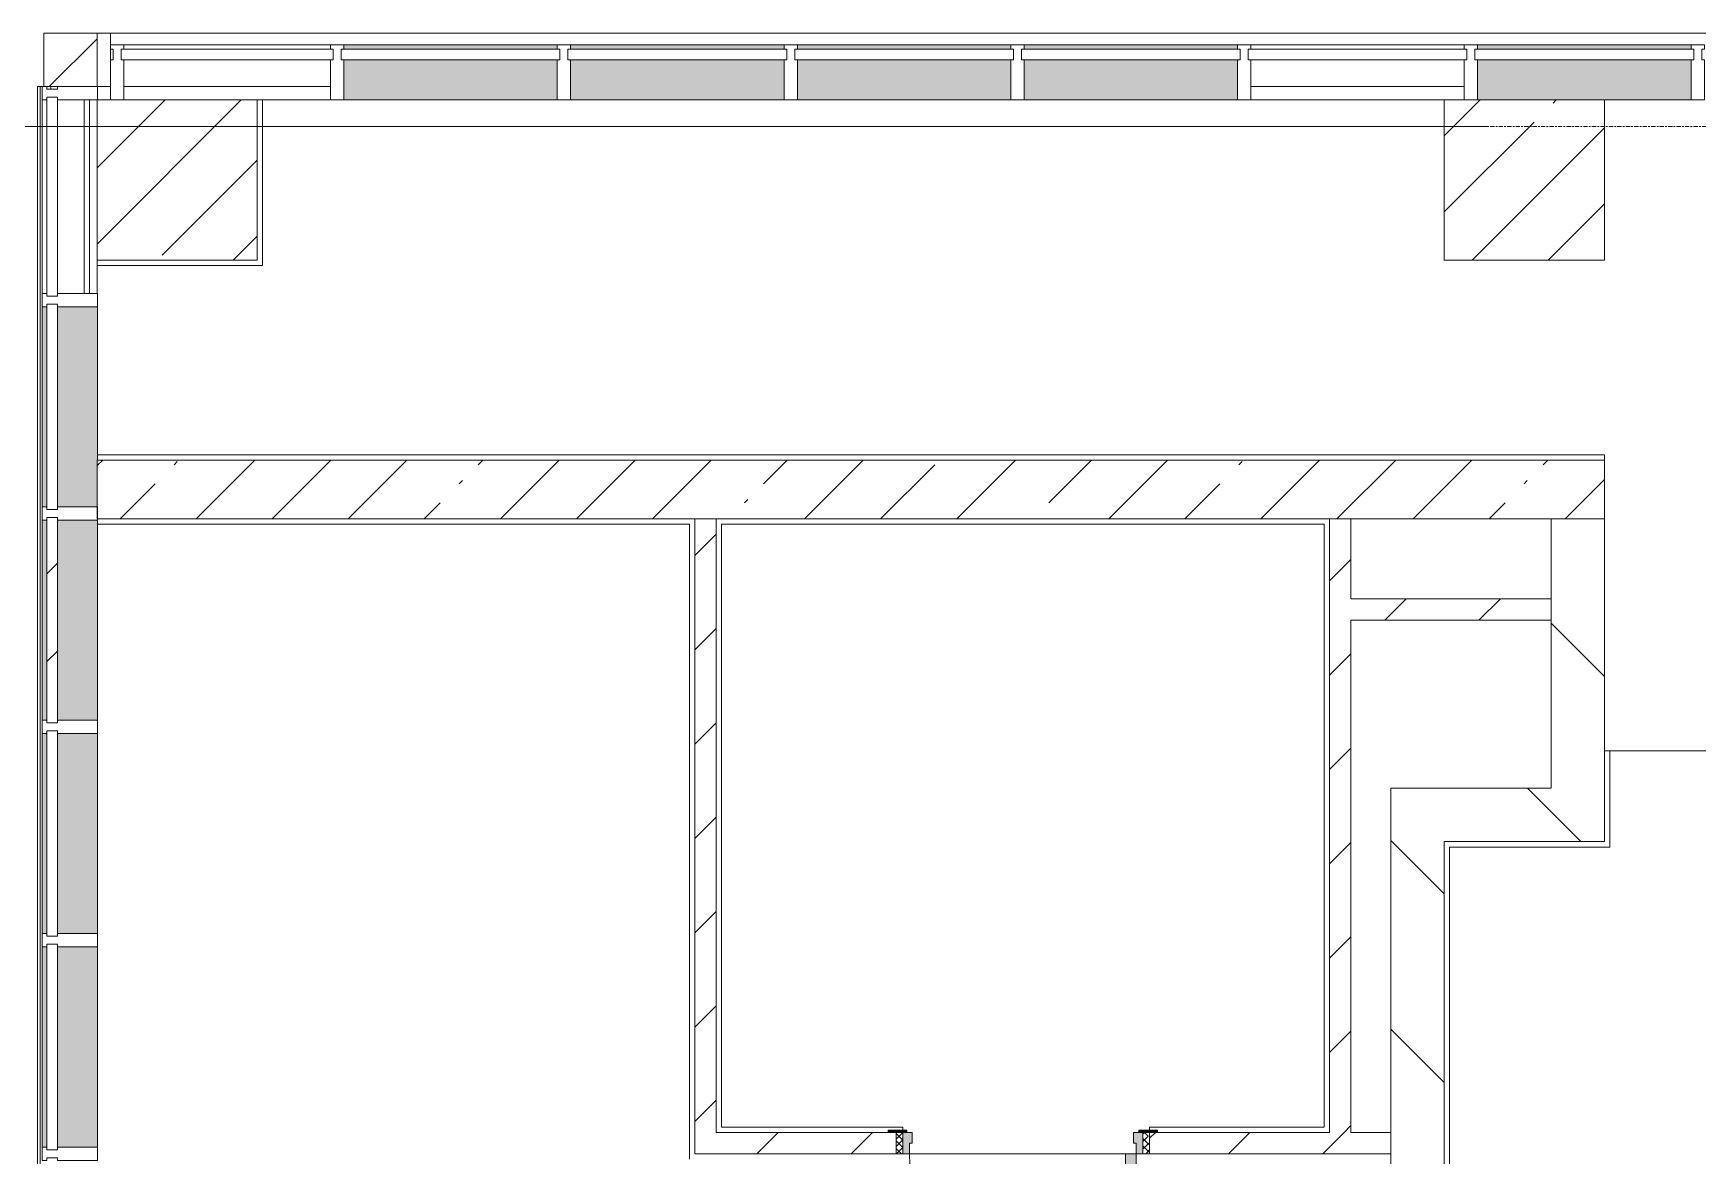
# Model space of a CAD drawing. Header units: millimetres. Extents: x 35928 to 232966, y -8553 to 29000.
# Drawn here: x 109777 to 116016, y 23143 to 27350 of the extents above; entities that cross this region are included whole.
import ezdxf

# ---------------------------------------------------------------- set-up
doc = ezdxf.new("R2010")
doc.units = ezdxf.units.MM
doc.linetypes.add('200_ШТРИХ__ш1_п0_6_', pattern=[800, 500, -300])
doc.linetypes.add('Осевая', pattern=[31.75, 6.35, -4.7625, 15.875, -4.7625])
for name, color, linetype, lineweight in [('A-DETL-MBND-1', 7, '200_ШТРИХ__ш1_п0_6_', 9), ('A-GLAZ-CURT-3', 7, 'Continuous', 5), ('A-GLAZ-CWMG-3', 7, 'Continuous', 5), ('A-WALL', 7, 'Continuous', 9), ('A-WALL-4', 7, 'Continuous', 5), ('I-WALL-5', 7, 'Continuous', 5), ('S-COLS-3', 7, 'Continuous', 5), ('Оси', 7, 'Continuous', 9), ('Оси-2', 7, 'Осевая', 9)]:
    doc.layers.add(name, color=color, linetype=linetype, lineweight=lineweight)
for name, color, linetype, lineweight, true_color in [('A-DOOR-1', 7, 'Continuous', 5, 0xaaaaaa), ('A-DOOR-2', 7, 'Continuous', 5, 0xe2e2e2), ('A-DOOR-FRAM-1', 7, 'Continuous', 5, 0xe2e2e2), ('A-DOOR-FRAM-2', 7, 'Continuous', 5, 0xaaaaaa), ('A-FLOR-1', 7, 'Continuous', 5, 0xaaaaaa), ('A-GLAZ-CWMG-4', 7, 'Continuous', 5, 0x383e42)]:
    doc.layers.add(name, color=color, linetype=linetype, lineweight=lineweight, true_color=true_color)
pattern_1 = [(45, (105956.37, 0), (-176.7767, 176.7767), [])]
pattern_2 = [(135, (105956.37, 0), (-353.553, -353.553), [])]

# ---------------------------------------------------------------- blocks, each defined once
blk = doc.blocks.new('Системная панель - Стекло - 40мм-23999081-1_11_2_птичка')
at = {"layer": 'A-GLAZ-CURT-3'}
for p, q in [((372.5, 40), (-372.5, 40)), ((-372.5, 40), (-372.5, 0)), ((-372.5, 0), (372.5, 0)), ((372.5, 0), (372.5, 40))]:
    blk.add_line(p, q, dxfattribs=at)
blk = doc.blocks.new('Системная панель - Стекло - 40мм-23998914-1_11_2_птичка')
at = {"layer": 'A-GLAZ-CURT-3'}
for p, q in [((385, 40), (-385, 40)), ((-385, 40), (-385, 0)), ((-385, 0), (385, 0)), ((385, 0), (385, 40))]:
    blk.add_line(p, q, dxfattribs=at)
blk = doc.blocks.new('Прямоугольный импост - Импост структурный с накладкой - 160мм-22858573-1_11_2_птичка')
at = {"layer": 'A-GLAZ-CWMG-3'}
for p, q in [((3854.1, 26375.1), (3854.1, 27100.1)), ((4011.1, 26375.1), (4011.1, 27100.1))]:
    blk.add_line(p, q, dxfattribs=at)
blk = doc.blocks.new('Прямоугольный импост - Импост структурный с накладкой - 190мм-23186010-1_11_2_птичка')
at = {"layer": 'A-GLAZ-CWMG-4'}
for points in [[(3861.1, 23175.1), (3871.1, 23175.1), (3871.1, 23925.1), (3854.1, 23925.1), (3854.1, 23175.1)], [(4031.1, 23175.1), (4061.1, 23175.1), (4060, 23925.1), (3911.1, 23925.1), (3911.1, 23175.1), (4006.1, 23175.1)]]:
    blk.add_hatch(color=256, dxfattribs=at).paths.add_polyline_path(points)
at = {"layer": 'A-GLAZ-CWMG-3'}
for p, q in [((3854.1, 23175.1), (3854.1, 23925.1)), ((4061.1, 23175.1), (4061.1, 23925.1))]:
    blk.add_line(p, q, dxfattribs=at)
blk = doc.blocks.new('Прямоугольный импост - Импост структурный с накладкой - 190мм-22862231-1_11_2_птичка')
at = {"layer": 'A-GLAZ-CWMG-3'}
for p, q in [((0, 17), (-50, 17)), ((-50, 17), (-50, 0)), ((-50, 0), (-40, 0)), ((-40, 0), (-40, -40)), ((-10, -40), (-10, 0)), ((-10, 0), (-0.1, 0)), ((0, 11.1), (0, 17)), ((-40, -40), (-50, -40)), ((-50, -40), (-50, -190)), ((-0.1, -40), (-10, -40)), ((-50, -190), (0, -190))]:
    blk.add_line(p, q, dxfattribs=at)
blk = doc.blocks.new('Прямоугольный импост - Импост структурный с накладкой - 190мм-22862219-1_11_2_птичка')
at = {"layer": 'A-GLAZ-CWMG-3'}
for p, q in [((-25, 0), (-25, 17)), ((-25, 17), (25, 17)), ((-15, 0), (-25, 0)), ((-15, -40), (-15, 0)), ((25, 0), (15, 0)), ((15, 0), (15, -40)), ((25, 17), (25, 0)), ((-25, -190), (-25, -40)), ((-25, -40), (-15, -40)), ((15, -40), (25, -40)), ((25, -40), (25, -190)), ((25, -190), (-25, -190))]:
    blk.add_line(p, q, dxfattribs=at)
blk = doc.blocks.new('Системная панель - Стекло - 40мм-V71-1_11_2_птичка')
at = {"layer": 'A-GLAZ-CURT-3'}
h = blk.add_hatch(dxfattribs=at)
h.set_pattern_fill('FP_112', color=256, style=0, pattern_type=2)
h.set_pattern_definition([(135, (23850.1, -4371.1), (-1414.21, -1414.21), [1000, -3000]), (135, (24350.1, -5371.1), (-1414.21, -1414.21), [3000, -1000]), (135, (24850.1, -3371.1), (-1414.21, -1414.21), [1000, -3000])])
h.paths.add_polyline_path([(385, 40), (-385, 38.9), (-385, 0), (385, 0), (385, 38.9)])
for p, q in [((385, 40), (-385, 40)), ((-385, 40), (-385, 0)), ((-385, 0), (385, 0)), ((385, 0), (385, 40))]:
    blk.add_line(p, q, dxfattribs=at)
blk = doc.blocks.new('Системная панель - Стекло - 40мм-22856066-1_11_2_птичка')
at = {"layer": 'A-GLAZ-CURT-3'}
for p, q in [((397.5, 0), (-397.5, 0)), ((-397.5, 0), (-397.5, -40)), ((397.5, -40), (397.5, 0)), ((-397.5, -40), (397.5, -40))]:
    blk.add_line(p, q, dxfattribs=at)
blk = doc.blocks.new('Системная панель - Стекло - 40мм-22856067-1_11_2_птичка')
at = {"layer": 'A-GLAZ-CURT-3'}
h = blk.add_hatch(dxfattribs=at)
h.set_pattern_fill('FP_113', color=256, style=0, pattern_type=2)
h.set_pattern_definition([(45, (-9285, -26790), (-1414.21, 1414.21), [1000, -3000]), (45, (-10285, -27290), (-1414.21, 1414.21), [3000, -1000]), (45, (-8285, -27790), (-1414.21, 1414.21), [1000, -3000])])
h.paths.add_polyline_path([(386, -40), (410, -40), (410, 0), (-410, 0), (-410, -40), (-400, -40)])
for p, q in [((410, 0), (-410, 0)), ((-410, 0), (-410, -40)), ((-410, -40), (410, -40)), ((410, -40), (410, 0))]:
    blk.add_line(p, q, dxfattribs=at)
blk = doc.blocks.new('Прямоугольный импост - Импост структурный с накладкой - 160мм-22794257-1_11_2_птичка')
at = {"layer": 'A-GLAZ-CWMG-3'}
for p, q in [((4935, 27307), (4160, 27307)), ((4935, 27150), (4160, 27150))]:
    blk.add_line(p, q, dxfattribs=at)
blk = doc.blocks.new('Прямоугольный импост - Импост структурный с накладкой - 160мм-20149069-1_11_2_птичка')
at = {"layer": 'A-GLAZ-CWMG-3'}
for p, q in [((9185, 27307), (8385, 27307)), ((9185, 27150), (8385, 27150))]:
    blk.add_line(p, q, dxfattribs=at)
blk = doc.blocks.new('Прямоугольный импост - Импост структурный с накладкой - 190мм-20153675-1_11_2_птичка')
at = {"layer": 'A-GLAZ-CWMG-3'}
for p, q in [((-50, 190), (-50, 40)), ((0, 40), (0, 190)), ((-50, 40), (-40, 40)), ((-40, 0), (-50, 0)), ((-50, 0), (-50, -17)), ((-40, 40), (-40, 0)), ((-10, 0), (-10, 40)), ((-10, 40), (0, 40)), ((0, 0), (-10, 0)), ((0, -17), (0, 0)), ((-50, -17), (0, -17))]:
    blk.add_line(p, q, dxfattribs=at)
blk = doc.blocks.new('Прямоугольный импост - Импост структурный с накладкой - 190мм-20153693-1_11_2_птичка')
at = {"layer": 'A-GLAZ-CWMG-3'}
for p, q in [((-25, 40), (-25, 190)), ((-25, 190), (25, 190)), ((25, 190), (25, 40)), ((-15, 40), (-25, 40)), ((-25, -17), (-25, 0)), ((-25, 0), (-15, 0)), ((-15, 0), (-15, 40)), ((15, 40), (15, 0)), ((25, 40), (15, 40)), ((15, 0), (25, 0)), ((25, 0), (25, -17)), ((25, -17), (-25, -17))]:
    blk.add_line(p, q, dxfattribs=at)
blk = doc.blocks.new('Системная панель - Стекло - 40мм-V87-1_11_2_птичка')
at = {"layer": 'A-GLAZ-CURT-3'}
h = blk.add_hatch(dxfattribs=at)
h.set_pattern_fill('FP_121', color=256, style=0, pattern_type=2)
h.set_pattern_definition([(135, (24650.1, -4371.1), (-1414.21, -1414.21), [1000, -3000]), (135, (25150.1, -5371.1), (-1414.21, -1414.21), [3000, -1000]), (135, (25650.1, -3371.1), (-1414.21, -1414.21), [1000, -3000])])
h.paths.add_polyline_path([(385, 15), (385, 40), (-385, 38.9), (-385, 0), (385, 0)])
for p, q in [((385, 40), (-385, 40)), ((-385, 40), (-385, 0)), ((-385, 0), (385, 0)), ((385, 0), (385, 40))]:
    blk.add_line(p, q, dxfattribs=at)
blk = doc.blocks.new('Прямоугольный импост - Импост структурный с накладкой - 190мм-V88-1_11_2_птичка')
at = {"layer": 'A-GLAZ-CWMG-3'}
for p, q in [((-25, 0), (-25, 17)), ((-25, 17), (25, 17)), ((-15, 0), (-25, 0)), ((-15, -40), (-15, 0)), ((25, 0), (15, 0)), ((15, 0), (15, -40)), ((25, 17), (25, 0)), ((-25, -190), (-25, -40)), ((-25, -40), (-15, -40)), ((15, -40), (25, -40)), ((25, -40), (25, -190)), ((25, -190), (-25, -190))]:
    blk.add_line(p, q, dxfattribs=at)
blk = doc.blocks.new('Системная панель - Стекло - 40мм-V89-1_11_2_птичка')
at = {"layer": 'A-GLAZ-CURT-3'}
for p, q in [((410, 0), (-410, 0)), ((-410, 0), (-410, -40)), ((-410, -40), (410, -40)), ((410, -40), (410, 0))]:
    blk.add_line(p, q, dxfattribs=at)
blk = doc.blocks.new('Прямоугольный импост - Импост структурный с накладкой - 190мм-23186023-1_11_2_птичка')
at = {"layer": 'A-GLAZ-CWMG-4'}
for points in [[(10035, 27290), (10035, 27307), (9235, 27307), (9235, 27290)], [(9235, 27100), (10035, 27100), (10035, 27250), (9235, 27250), (9235, 27150)]]:
    blk.add_hatch(color=256, dxfattribs=at).paths.add_polyline_path(points)
at = {"layer": 'A-GLAZ-CWMG-3'}
for p, q in [((10035, 27307), (9235, 27307)), ((10035, 27100), (9710, 27100))]:
    blk.add_line(p, q, dxfattribs=at)
blk = doc.blocks.new('Прямоугольный импост - Импост структурный с накладкой - 190мм-V90-1_11_2_птичка')
at = {"layer": 'A-GLAZ-CWMG-3'}
for p, q in [((-25, 40), (-25, 190)), ((25, 190), (25, 40)), ((-15, 40), (-25, 40)), ((-25, -17), (-25, 0)), ((-25, 0), (-15, 0)), ((-15, 0), (-15, 40)), ((15, 40), (15, 0)), ((25, 40), (15, 40)), ((15, 0), (25, 0)), ((25, 0), (25, -17)), ((25, -17), (-25, -17))]:
    blk.add_line(p, q, dxfattribs=at)
blk = doc.blocks.new('Системная панель - Стекло - 40мм-V91-1_11_2_птичка')
at = {"layer": 'A-GLAZ-CURT-3'}
for p, q in [((410, 0), (-410, 0)), ((-410, 0), (-410, -40)), ((-410, -40), (410, -40)), ((410, -40), (410, 0))]:
    blk.add_line(p, q, dxfattribs=at)
blk = doc.blocks.new('Прямоугольный импост - Импост структурный с накладкой - 190мм-V92-1_11_2_птичка')
at = {"layer": 'A-GLAZ-CWMG-4'}
for points in [[(8241.5, 27290), (8335, 27290), (8335, 27307), (7535, 27307), (7535, 27290)], [(8241.5, 27100), (8335, 27100), (8335, 27250), (7535, 27250), (7535, 27100)]]:
    blk.add_hatch(color=256, dxfattribs=at).paths.add_polyline_path(points)
at = {"layer": 'A-GLAZ-CWMG-3'}
for p, q in [((8335, 27307), (7535, 27307)), ((8335, 27100), (7535, 27100))]:
    blk.add_line(p, q, dxfattribs=at)
blk = doc.blocks.new('Системная панель - Стекло - 40мм-V120-1_11_2_птичка')
at = {"layer": 'A-GLAZ-CURT-3'}
for p, q in [((410, 0), (-410, 0)), ((-410, 0), (-410, -40)), ((-410, -40), (410, -40)), ((410, -40), (410, 0))]:
    blk.add_line(p, q, dxfattribs=at)
blk = doc.blocks.new('Системная панель - Стекло - 40мм-V121-1_11_2_птичка')
at = {"layer": 'A-GLAZ-CURT-3'}
for p, q in [((410, 0), (-410, 0)), ((-410, 0), (-410, -40)), ((-410, -40), (410, -40)), ((410, -40), (410, 0))]:
    blk.add_line(p, q, dxfattribs=at)
blk = doc.blocks.new('110_Дверь_СКБ_1Ст_Внутренняя1 - Д-8т 950x2100h_СУ-31746493-1_11_2_птичка')
at = {"layer": 'A-DOOR-1'}
h = blk.add_hatch(dxfattribs=at)
h.set_pattern_fill('FP_94', color=256, style=0, pattern_type=2)
h.set_pattern_definition([(135, (1826.41, 104.685), (-14.14214, -14.14214), []), (225, (1826.41, 104.685), (14.14214, -14.14214), [])])
h.paths.add_polyline_path([(462.5, 40), (462.5, -40), (487.5, -40), (487.5, 40)])
at = {"layer": 'A-DOOR-2'}
h = blk.add_hatch(color=256, dxfattribs=at)
h.paths.add_polyline_path([(-412.5, 40), (-437.5, 40), (-437.5, -40), (-402.5, -40), (-402.5, 0), (-412.5, 0)])
h.paths.add_polyline_path([(437.5, 40), (437.5, 0), (427.5, 0), (427.5, -40), (462.5, -40), (462.5, 40)])
at = {"layer": 'A-DOOR-FRAM-1'}
for points in [[(-412.5, 890), (-412.5, 40), (-372.5, 40), (-372.5, 890)], [(-462.5, -40), (-492.5, -40), (-492.5, -48), (-422.5, -48), (-422.5, -40), (-456.7, -40)], [(456.5, -40), (447.5, -40), (447.5, -48), (517.5, -48), (517.5, -40), (462.5, -40)]]:
    blk.add_hatch(color=256, dxfattribs=at).paths.add_polyline_path(points)
at = {"layer": 'A-DOOR-FRAM-2'}
h = blk.add_hatch(dxfattribs=at)
h.set_pattern_fill('FP_95', color=256, style=0, pattern_type=2)
h.set_pattern_definition([(45, (-296.384, 104.685), (-14.1421, 14.1421), []), (135, (-296.384, 104.685), (-14.1421, -14.1421), [])])
h.paths.add_polyline_path([(-462.5, 40), (-456.7, -40), (-437.5, -40), (-437.5, 40)])
at = {"layer": 'A-DOOR-1'}
for p, q in [((-412.5, 890), (-412.5, 40)), ((-372.5, 890), (-412.5, 890)), ((-372.5, 40), (-372.5, 890)), ((-412.5, 40), (-372.5, 40))]:
    blk.add_line(p, q, dxfattribs=at)
blk.add_arc((-412.5, 40), 850, 360, 90, dxfattribs=at)
at = {"layer": 'A-DOOR-FRAM-2'}
for p, q in [((-437.5, 40), (-462.5, 40)), ((-462.5, 40), (-462.5, -40)), ((-412.5, 40), (-437.5, 40)), ((-437.5, 40), (-437.5, -40)), ((-437.5, -40), (-437.5, 40)), ((-412.5, 0), (-412.5, 40)), ((-402.5, 0), (-412.5, 0)), ((-402.5, -40), (-402.5, 0)), ((437.5, 0), (427.5, 0)), ((427.5, 0), (427.5, -40)), ((437.5, 40), (437.5, 0)), ((462.5, 40), (437.5, 40)), ((462.5, -40), (462.5, 40)), ((487.5, 40), (462.5, 40)), ((462.5, 40), (462.5, -40)), ((487.5, -40), (487.5, 40)), ((-422.5, -40), (-492.5, -40)), ((-492.5, -40), (-492.5, -48)), ((-492.5, -48), (-422.5, -48)), ((-462.5, -40), (-437.5, -40)), ((-422.5, -39), (-437.5, -39)), ((-437.5, -39), (-437.5, -40)), ((-437.5, -40), (-402.5, -40)), ((-437.5, -40), (-422.5, -40)), ((-422.5, -40), (-422.5, -39)), ((-422.5, -48), (-422.5, -40)), ((427.5, -40), (462.5, -40)), ((462.5, -39), (447.5, -39)), ((447.5, -39), (447.5, -40)), ((447.5, -40), (462.5, -40)), ((517.5, -40), (447.5, -40)), ((447.5, -40), (447.5, -48)), ((447.5, -48), (517.5, -48)), ((462.5, -40), (462.5, -39)), ((462.5, -40), (487.5, -40)), ((517.5, -48), (517.5, -40))]:
    blk.add_line(p, q, dxfattribs=at)
blk = doc.blocks.new('BSC_Колонна _Прямоугольная - 200х200-22401950-1_11_2_птичка')
at = {"layer": 'S-COLS-3'}
h = blk.add_hatch(dxfattribs=at)
h.set_pattern_fill('FP_158', color=256, style=0, pattern_type=2)
h.set_pattern_definition([(45, (-3960, -27250), (-176.7767, 176.7767), [])])
h.paths.add_polyline_path([(46.1, -100), (100, -100), (100, 100), (-100, 100), (-98.9, -100), (-48.9, -100)])
for p, q in [((100, 100), (-100, 100)), ((-100, 100), (-100, -100)), ((100, -100), (100, 100)), ((-100, -100), (100, -100))]:
    blk.add_line(p, q, dxfattribs=at)
blk = doc.blocks.new('Системная панель - Стекло - 40мм-V127-1_11_2_птичка')
at = {"layer": 'A-GLAZ-CURT-3'}
h = blk.add_hatch(dxfattribs=at)
h.set_pattern_fill('FP_159', color=256, style=0, pattern_type=2)
h.set_pattern_definition([(45, (-6735, -26790), (-1414.21, 1414.21), [1000, -3000]), (45, (-7735, -27290), (-1414.21, 1414.21), [3000, -1000]), (45, (-5735, -27790), (-1414.21, 1414.21), [1000, -3000])])
h.paths.add_polyline_path([(147.5, -40), (410, -40), (410, 0), (-410, 0), (-410, -40), (-400, -40)])
for p, q in [((410, 0), (-410, 0)), ((-410, 0), (-410, -40)), ((-410, -40), (410, -40)), ((410, -40), (410, 0))]:
    blk.add_line(p, q, dxfattribs=at)
blk = doc.blocks.new('Системная панель - Стекло - 40мм-V128-1_11_2_птичка')
at = {"layer": 'A-GLAZ-CURT-3'}
for p, q in [((385, 40), (-385, 40)), ((-385, 40), (-385, 0)), ((-385, 0), (385, 0)), ((385, 0), (385, 40))]:
    blk.add_line(p, q, dxfattribs=at)
blk = doc.blocks.new('Прямоугольный импост - Импост структурный с накладкой - 190мм-V129-1_11_2_птичка')
at = {"layer": 'A-GLAZ-CWMG-4'}
for points in [[(3861.1, 25575.1), (3871.1, 25575.1), (3871.1, 26325.1), (3854.1, 26325.1), (3854.1, 25575.1)], [(4045.8, 25575.1), (4060, 25575.1), (4060, 26325.1), (3911.1, 26325.1), (3911.1, 25575.1), (4031.1, 25575.1)]]:
    blk.add_hatch(color=256, dxfattribs=at).paths.add_polyline_path(points)
at = {"layer": 'A-GLAZ-CWMG-3'}
for p, q in [((3854.1, 25575.1), (3854.1, 26325.1)), ((4061.1, 25749.9), (4061.1, 26325.1))]:
    blk.add_line(p, q, dxfattribs=at)
blk = doc.blocks.new('BSC_Колонна _Прямоугольная - 600х600-V132-1_11_2_птичка')
at = {"layer": 'S-COLS-3'}
h = blk.add_hatch(dxfattribs=at)
h.set_pattern_fill('FP_165', color=256, style=0, pattern_type=2)
h.set_pattern_definition([(45, (-9410, -26800), (-285.123, 285.123), []), (45, (-9124.88, -26800), (-285.123, 285.123), [504.031, -100.806, 16.764, -84.042])])
h.paths.add_polyline_path([(300, -300), (300, 300), (-300, 300), (-300, -300)])
for p, q in [((300, 300), (-300, 300)), ((-300, 300), (-300, -300)), ((300, -300), (300, 300)), ((-300, -300), (300, -300))]:
    blk.add_line(p, q, dxfattribs=at)
blk = doc.blocks.new('BSC_Колонна _Прямоугольная - 600х600-V133-1_11_2_птичка')
at = {"layer": 'S-COLS-3'}
h = blk.add_hatch(dxfattribs=at)
h.set_pattern_fill('FP_166', color=256, style=0, pattern_type=2)
h.set_pattern_definition([(45, (-4360, -26800), (-285.123, 285.123), []), (45, (-4074.88, -26800), (-285.123, 285.123), [504.031, -100.806, 16.764, -84.042])])
h.paths.add_polyline_path([(300, -300), (300, 300), (-300, 300), (-300, -300), (163.6, -300)])
for p, q in [((300, 300), (-300, 300)), ((-300, 300), (-300, -300)), ((300, -300), (300, 300)), ((-300, -300), (300, -300))]:
    blk.add_line(p, q, dxfattribs=at)
blk = doc.blocks.new('Прямоугольный импост - Импост структурный с накладкой - 170мм-23186685-1_11_2_птичка')
at = {"layer": 'A-GLAZ-CWMG-3'}
for p, q in [((3836.1, 27150.1), (3846.1, 27150.1)), ((3836.1, 20672.1), (3836.1, 27150.1)), ((3846.1, 27150.1), (3854.1, 27150.1)), ((3846.1, 20672.1), (3846.1, 27150.1)), ((3886.1, 27140.1), (3886.1, 27150))]:
    blk.add_line(p, q, dxfattribs=at)
blk = doc.blocks.new('Прямоугольный импост - Импост структурный с накладкой - 170мм-23186686-1_11_2_птичка')
at = {"layer": 'A-GLAZ-CWMG-3'}
blk.add_line((4031.1, 27100.1), (4031.1, 26375.1), dxfattribs=at)

msp = doc.modelspace()

# ---------------------------------------------------------------- hatches: boundary and pattern name
at = {"layer": 'A-WALL-4'}
h = msp.add_hatch(dxfattribs=at)
h.set_pattern_fill('FP_77', color=256, style=0, pattern_type=2)
h.set_pattern_definition([(135, (105956.37, 0), (-176.7767, -176.7767), [])])
h.paths.add_polyline_path([(119646.4, 27150), (119666.4, 27150), (119666.4, 27350), (119416.6, 27350), (119416.6, 27150)])
h.paths.add_polyline_path([(110016.4, 27150), (110066.4, 27150), (110066.4, 27350), (110016.4, 27350), (110016.4, 27247.7)])
at = {"layer": 'I-WALL-5'}
h = msp.add_hatch(dxfattribs=at)
h.set_pattern_fill('FP_78', color=256, style=0, pattern_type=2)
h.set_pattern_definition([(45, (105956.37, 0), (-285.123, 285.123), []), (45, (106241.5, 0), (-285.123, 285.123), [504.031, -100.806, 16.764, -84.042])])
h.paths.add_polyline_path([(110636.4, 25530), (115666.4, 25530), (115666.4, 25750), (110016.4, 25750), (110016.4, 25530), (110565.8, 25530)])
h = msp.add_hatch(dxfattribs=at)
h.set_pattern_fill('FP_83', color=256, style=0, pattern_type=2)
h.set_pattern_definition(pattern_1)
h.paths.add_polyline_path([(112271.5, 23150), (112336.4, 23150), (112336.4, 25530), (112256.4, 25530), (112256.4, 23150)])
h = msp.add_hatch(dxfattribs=at)
h.set_pattern_fill('FP_83', color=256, style=0, pattern_type=2)
h.set_pattern_definition(pattern_1)
h.paths.add_polyline_path([(114716.4, 23230), (114716.4, 25530), (114636.4, 25530), (114636.4, 23230)])
h = msp.add_hatch(dxfattribs=at)
h.set_pattern_fill('FP_84', color=256, style=0, pattern_type=2)
h.set_pattern_definition(pattern_2)
h.paths.add_polyline_path([(115666.4, 24520), (115666.4, 25530), (115466.4, 25530), (115466.4, 24520)])
h = msp.add_hatch(dxfattribs=at)
h.set_pattern_fill('FP_83', color=256, style=0, pattern_type=2)
h.set_pattern_definition(pattern_1)
h.paths.add_polyline_path([(115466.4, 25150), (115466.4, 25230), (114716.4, 25230), (114716.4, 25150), (115413, 25150)])
h = msp.add_hatch(dxfattribs=at)
h.set_pattern_fill('FP_84', color=256, style=0, pattern_type=2)
h.set_pattern_definition(pattern_2)
h.paths.add_polyline_path([(114866.4, 23150), (115066.4, 23150), (115066.4, 24520), (114866.4, 24520), (114866.4, 23230)])
h = msp.add_hatch(dxfattribs=at)
h.set_pattern_fill('FP_84', color=256, style=0, pattern_type=2)
h.set_pattern_definition(pattern_2)
h.paths.add_polyline_path([(115466.4, 24320), (115666.4, 24320), (115666.4, 24520), (115066.4, 24520), (115066.4, 24320), (115086.4, 24320)])
h = msp.add_hatch(dxfattribs=at)
h.set_pattern_fill('FP_83', color=256, style=0, pattern_type=2)
h.set_pattern_definition(pattern_1)
h.paths.add_polyline_path([(114616.4, 23150), (114866.4, 23150), (114866.4, 23230), (113961.4, 23230), (113961.4, 23150), (114197.9, 23150)])
h.paths.add_polyline_path([(112336.4, 23150), (113011.4, 23150), (113011.4, 23230), (112336.4, 23230), (112336.4, 23186.9)])
h = msp.add_hatch(dxfattribs=at)
h.set_pattern_fill('FP_84', color=256, style=0, pattern_type=2)
h.set_pattern_definition(pattern_2)
h.paths.add_polyline_path([(114866.4, 20970), (115066.4, 20970), (115066.4, 23150), (114866.4, 23150), (114866.4, 20980.8)])

# ---------------------------------------------------------------- linework, layer by layer
at = {"layer": 'A-DETL-MBND-1'}
for p, q in [((110016.4, 27100), (109987.5, 27100)), ((110016.4, 26500), (110016.4, 26374.8))]:
    msp.add_line(p, q, dxfattribs=at)
at = {"layer": 'A-FLOR-1'}
for p, q in [((110891.4, 27100), (110616.4, 27100)), ((110636.4, 27100), (110636.4, 26480)), ((115066.4, 27100), (114341.4, 27100)), ((110636.4, 26480), (110016.4, 26480)), ((110016.4, 26480), (110016.4, 26374.8)), ((110017.5, 25770), (115666.4, 25770)), ((115666.4, 25770), (115666.4, 25750)), ((112236.4, 25510), (110017.5, 25510)), ((112236.4, 23130), (112236.4, 25510)), ((114616.4, 25510), (112356.4, 25510)), ((112356.4, 25510), (112356.4, 23250)), ((114616.4, 23250), (114616.4, 25510)), ((115666.4, 24660), (120305.2, 24660)), ((115687.4, 24660), (115687.4, 24299)), ((115687.4, 24299), (115086.4, 24299)), ((115086.4, 24299), (115086.4, 22220)), ((112356.4, 23250), (113036.4, 23250)), ((113036.4, 23250), (113036.4, 23238)), ((113961.4, 23238), (113961.4, 23250)), ((113961.4, 23250), (114616.4, 23250)), ((113061.4, 23150), (113871.4, 23150))]:
    msp.add_line(p, q, dxfattribs=at)
at = {"layer": 'A-WALL'}
for p, q in [((112336.4, 25530), (112256.4, 25530)), ((114716.4, 25530), (114636.4, 25530)), ((115666.4, 25530), (115466.4, 25530)), ((115466.4, 25150), (115466.4, 25230)), ((114866.4, 23150), (114866.4, 23230))]:
    msp.add_line(p, q, dxfattribs=at)
at = {"layer": 'A-WALL-4'}
for p, q in [((110016.4, 27350), (123766.6, 27350)), ((110066.4, 27150), (110066.4, 27350)), ((110016.4, 27150), (110066.4, 27150))]:
    msp.add_line(p, q, dxfattribs=at)
at = {"layer": 'I-WALL-5'}
for p, q in [((115666.4, 25750), (110016.4, 25750)), ((110016.4, 25750), (110016.4, 25530)), ((115666.4, 24320), (115666.4, 25750)), ((110016.4, 25530), (112256.4, 25530)), ((112256.4, 25530), (112256.4, 23150)), ((112336.4, 23230), (112336.4, 25530)), ((112336.4, 25530), (114636.4, 25530)), ((114636.4, 25530), (114636.4, 23230)), ((114716.4, 25530), (115466.4, 25530)), ((114716.4, 25230), (114716.4, 25530)), ((115466.4, 25530), (115466.4, 25230)), ((115466.4, 25230), (114716.4, 25230)), ((114716.4, 23230), (114716.4, 25150)), ((114716.4, 25150), (115466.4, 25150)), ((115466.4, 25150), (115466.4, 24520)), ((114866.4, 24520), (114866.4, 23230)), ((115466.4, 24520), (114866.4, 24520)), ((115066.4, 22200), (115066.4, 24320)), ((115066.4, 24320), (115666.4, 24320)), ((112981.4, 23230), (112336.4, 23230)), ((114636.4, 23230), (113991.4, 23230)), ((114866.4, 23230), (114716.4, 23230)), ((112256.4, 23150), (113011.4, 23150)), ((113961.4, 23150), (114866.4, 23150)), ((114866.4, 23150), (114866.4, 20770))]:
    msp.add_line(p, q, dxfattribs=at)
at = {"layer": 'Оси'}
msp.add_line((102727.6, 27000), (115227.6, 27000), dxfattribs=at)
at = {"layer": 'Оси-2'}
msp.add_line((115227.6, 27000), (127246.8, 27000), dxfattribs=at)

# ---------------------------------------------------------------- block references
at = {"layer": 'A-DOOR-1', "rotation": 180}
msp.add_blockref('110_Дверь_СКБ_1Ст_Внутренняя1 - Д-8т 950x2100h_СУ-31746493-1_11_2_птичка', (113498.9, 23190), dxfattribs=at)
at = {"layer": 'A-GLAZ-CURT-3'}
for name, p in [('Системная панель - Стекло - 40мм-22856066-1_11_2_птичка', (110503.9, 27290)), ('Системная панель - Стекло - 40мм-V121-1_11_2_птичка', (111341.4, 27290)), ('Системная панель - Стекло - 40мм-V127-1_11_2_птичка', (112191.4, 27290)), ('Системная панель - Стекло - 40мм-V120-1_11_2_птичка', (113041.4, 27290)), ('Системная панель - Стекло - 40мм-V91-1_11_2_птичка', (113891.4, 27290)), ('Системная панель - Стекло - 40мм-22856067-1_11_2_птичка', (114741.4, 27290)), ('Системная панель - Стекло - 40мм-V89-1_11_2_птичка', (115591.4, 27290))]:
    msp.add_blockref(name, p, dxfattribs=at)
at = {"layer": 'A-GLAZ-CURT-3', "rotation": 269.9999999999999}
for name, p in [('Системная панель - Стекло - 40мм-23999081-1_11_2_птичка', (109827.5, 26737.6)), ('Системная панель - Стекло - 40мм-V128-1_11_2_птичка', (109827.5, 25950.1)), ('Системная панель - Стекло - 40мм-V87-1_11_2_птичка', (109827.5, 25150.1)), ('Системная панель - Стекло - 40мм-V71-1_11_2_птичка', (109827.5, 24350.1)), ('Системная панель - Стекло - 40мм-23998914-1_11_2_птичка', (109827.5, 23550.1))]:
    msp.add_blockref(name, p, dxfattribs=at)
at = {"layer": 'A-GLAZ-CWMG-3'}
for name, p, rotation in [('Прямоугольный импост - Импост структурный с накладкой - 190мм-20153675-1_11_2_птичка', (110066.4, 27290), 180), ('Прямоугольный импост - Импост структурный с накладкой - 190мм-22862231-1_11_2_птичка', (109827.5, 27150.1), 89.99999999999991)]:
    msp.add_blockref(name, p, dxfattribs=dict(at, rotation=rotation))
for name, p in [('Прямоугольный импост - Импост структурный с накладкой - 160мм-22794257-1_11_2_птичка', (105956.4, 0)), ('Прямоугольный импост - Импост структурный с накладкой - 190мм-V92-1_11_2_птичка', (103406.4, 0)), ('Прямоугольный импост - Импост структурный с накладкой - 190мм-V92-1_11_2_птичка', (104256.4, 0)), ('Прямоугольный импост - Импост структурный с накладкой - 190мм-V92-1_11_2_птичка', (105106.4, 0)), ('Прямоугольный импост - Импост структурный с накладкой - 190мм-V92-1_11_2_птичка', (105956.4, 0)), ('Прямоугольный импост - Импост структурный с накладкой - 160мм-20149069-1_11_2_птичка', (105956.4, 0)), ('Прямоугольный импост - Импост структурный с накладкой - 190мм-23186023-1_11_2_птичка', (105956.4, 0)), ('Прямоугольный импост - Импост структурный с накладкой - 170мм-23186685-1_11_2_птичка', (105956.4, 0)), ('Прямоугольный импост - Импост структурный с накладкой - 160мм-22858573-1_11_2_птичка', (105956.4, 0)), ('Прямоугольный импост - Импост структурный с накладкой - 170мм-23186686-1_11_2_птичка', (105956.4, 0)), ('Прямоугольный импост - Импост структурный с накладкой - 190мм-V129-1_11_2_птичка', (105956.4, 0)), ('Прямоугольный импост - Импост структурный с накладкой - 190мм-23186010-1_11_2_птичка', (105956.4, 1600)), ('Прямоугольный импост - Импост структурный с накладкой - 190мм-23186010-1_11_2_птичка', (105956.4, 800)), ('Прямоугольный импост - Импост структурный с накладкой - 190мм-23186010-1_11_2_птичка', (105956.4, 0))]:
    msp.add_blockref(name, p, dxfattribs=at)
at = {"layer": 'A-GLAZ-CWMG-3', "extrusion": (0, 0, -1)}
for name, p, rotation in [('Прямоугольный импост - Импост структурный с накладкой - 190мм-20153693-1_11_2_птичка', (-110916.4, 27290), 180), ('Прямоугольный импост - Импост структурный с накладкой - 190мм-20153693-1_11_2_птичка', (-111766.4, 27290), 180), ('Прямоугольный импост - Импост структурный с накладкой - 190мм-20153693-1_11_2_птичка', (-112616.4, 27290), 180), ('Прямоугольный импост - Импост структурный с накладкой - 190мм-20153693-1_11_2_птичка', (-113466.4, 27290), 180), ('Прямоугольный импост - Импост структурный с накладкой - 190мм-20153693-1_11_2_птичка', (-114316.4, 27290), 180), ('Прямоугольный импост - Импост структурный с накладкой - 190мм-V90-1_11_2_птичка', (-115166.4, 27290), 180), ('Прямоугольный импост - Импост структурный с накладкой - 190мм-20153693-1_11_2_птичка', (-116016.4, 27290), 180), ('Прямоугольный импост - Импост структурный с накладкой - 190мм-22862219-1_11_2_птичка', (-109827.5, 26350.1), 270.0000000000001), ('Прямоугольный импост - Импост структурный с накладкой - 190мм-V88-1_11_2_птичка', (-109827.5, 25550.1), 270.0000000000001), ('Прямоугольный импост - Импост структурный с накладкой - 190мм-22862219-1_11_2_птичка', (-109827.5, 24750.1), 270.0000000000001), ('Прямоугольный импост - Импост структурный с накладкой - 190мм-22862219-1_11_2_птичка', (-109827.5, 23950.1), 270.0000000000001), ('Прямоугольный импост - Импост структурный с накладкой - 190мм-22862219-1_11_2_птичка', (-109827.5, 23150.1), 270.0000000000001)]:
    msp.add_blockref(name, p, dxfattribs=dict(at, rotation=rotation))
at = {"layer": 'S-COLS-3'}
for name, p in [('BSC_Колонна _Прямоугольная - 200х200-22401950-1_11_2_птичка', (109916.4, 27250)), ('BSC_Колонна _Прямоугольная - 600х600-V133-1_11_2_птичка', (110316.4, 26800)), ('BSC_Колонна _Прямоугольная - 600х600-V132-1_11_2_птичка', (115366.4, 26800))]:
    msp.add_blockref(name, p, dxfattribs=at)

doc.saveas('drawing.dxf')
